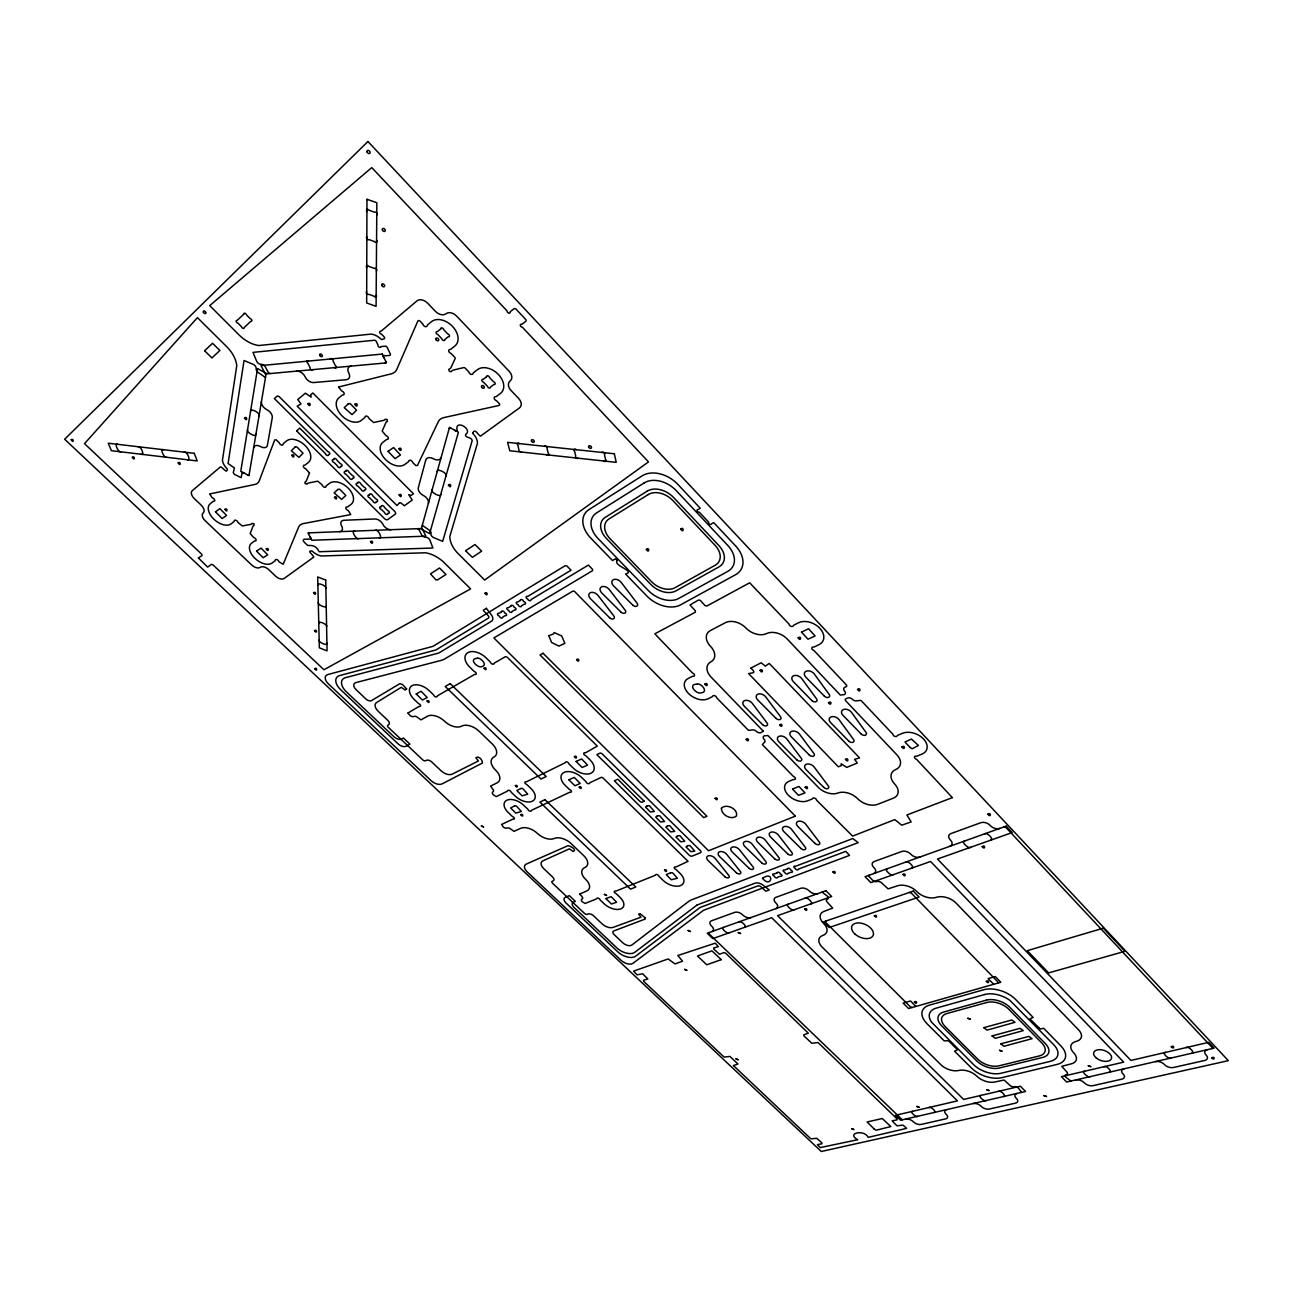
<?xml version="1.0" encoding="UTF-8"?>
<svg xmlns="http://www.w3.org/2000/svg" width="1293" height="1293" viewBox="0 0 1293 1293"><rect width="100%" height="100%" fill="white"/><g stroke="black" fill="none" stroke-linecap="round" stroke-linejoin="round"><path stroke-width="1.5" d="M265.485 377.54L258.907 372.95A3.734 2.36 42.5 0 1 256.176 368.715A3.734 2.36 42.7 0 0 253.444 364.464L244.054 360.521L228.069 463.476L234.356 467.937L233.29 472.737L234.308 474.272L241.177 477.683L242.13 472.495L244.312 473.173M729.123 932.867C728.007 934.677 719.797 927.776 723.547 927.372M738.885 921.877C741.034 920.131 747.968 927.275 744.509 927.372M794.128 909.787C792.803 911.888 784.398 904.421 788.423 904.13M804.909 898.231C807.252 896.308 814.38 904.082 810.63 903.952M422.294 525.265L428.597 529.726A3.523 2.263 37 0 1 431.022 533.621A3.523 2.263 36.9 0 0 433.43 537.516L442.659 541.363L472.187 440.638C472.204 436.856 464.672 438.182 465.48 434.61C473.432 429.502 455.459 419.045 456.946 429.389A1.665 1.131 38.9 0 1 456.623 431.054A1.665 1.131 38.9 0 1 454.57 430.1M893.269 874.682C891.782 876.977 883.087 868.928 887.418 868.67M905.666 862.124C908.187 859.974 915.719 868.346 911.549 868.201M917.755 1116.312C917.06 1118.186 908.785 1111.447 912.664 1111.301M970.72 847.319C968.796 849.469 960.263 841.29 964.756 840.967M928.859 1107.535C931.138 1106.032 937.441 1112.804 934.063 1112.562M984.474 833.904C987.109 831.625 994.673 840.062 990.583 840.288M986.187 1100.537C984.991 1102.46 976.813 1095.365 980.999 1095.381M998.309 1091.357C1000.814 1089.692 1007.279 1097.175 1003.513 1096.545M249.096 474.773L247.787 475.016M1090.08 1076.697C1088.658 1078.475 1080.302 1071.057 1084.795 1071.202M1103.899 1066.741C1106.42 1064.947 1113.354 1072.543 1109.216 1072.236M1170.941 1058.11C1169.211 1059.969 1160.936 1052.324 1165.575 1052.373M1186.101 1047.589C1188.736 1045.681 1195.847 1053.52 1191.629 1053.342M449.204 428.468L450.885 428.161M358.614 538.631C356.82 540.474 350.241 530.082 354.783 531.084M375.229 530.308C378.461 528.999 382.987 539.213 379.059 537.84M120.992 451.839C118.633 453.116 113.606 442.61 117.825 444.339M138.044 446.715C141.454 446.004 144.848 456.364 141.163 454.247M166.652 457.286C164.486 458.837 159.217 448.008 163.597 449.722M184.269 452.162C187.582 451.386 191.041 461.423 187.372 459.823M521.58 452.13L519.139 451.225L517.96 445.277A1.616 1.115 37.5 0 1 517.475 443.418A1.616 1.115 37.5 0 1 519.479 443.628M318.288 602.49C317.092 604.946 327.194 608.858 326.337 605.77M326.676 626.62C327.986 624.374 317.238 620.042 318.773 623.533M247.561 429.729C245.815 432.007 255.966 437.955 256.014 434.254M708.936 932.609L708.952 933.756L902.352 1119.819M825.694 921.101L825.629 922.313L910.417 1006.908L912.244 1007.473M325.884 588.428C326.967 585.6 316.3 581.882 317.884 585.293M319.161 640.035C317.965 642.379 328.212 646.403 326.919 643.122M869.09 875.232L868.815 876.315L872.63 880.226A3.362 2.069 23.7 0 0 877.107 881.551A3.346 2.053 23.6 0 1 881.6 882.877L888.081 888.873L897.374 885.85A14.433 8.841 23 0 1 916.834 891.572A14.595 9.003 22.5 0 0 936.391 897.31A14.562 8.906 22.1 0 1 956.077 903.096L1078.637 1029.939A14.352 8.243 19.6 0 1 1076.099 1041.415A14.32 8.162 19.3 0 0 1073.626 1052.712A14.142 8.017 19.8 0 1 1071.17 1063.864L1061.763 1066.321L1066.838 1072.01A3.281 1.826 19.8 0 1 1066.289 1074.564A3.265 1.826 19.8 0 0 1065.739 1077.101L1070.895 1081.061M1211.832 1048.639L1212.155 1047.556L1005.986 827.536L1003.982 826.922M432.169 489.708C430.068 492.067 440.557 497.837 440.897 494.459M997.711 983.149L997.905 981.953L911.258 893.043L909.302 892.477M822.041 892.089L827.488 896.259A3.265 1.956 24.7 0 1 827.326 899.152A3.265 1.956 24.6 0 0 827.164 902.045L832.692 908.09L824.271 911.274A13.851 8.227 24.5 0 0 823.593 923.412A13.706 8.081 24.8 0 1 822.914 935.389A13.657 8 24.4 0 0 822.251 947.187L940.884 1064.737A13.431 7.451 22 0 0 958.808 1070.459A13.399 7.386 21.7 0 1 976.845 1076.212A13.56 7.516 21.3 0 0 994.964 1081.982L1004.047 1080.011L1009.93 1085.36A3.184 1.762 20.8 0 0 1014.197 1086.718A3.184 1.746 20.8 0 1 1018.464 1088.076L1021.535 1092.407M259.036 415.845C260.572 412.92 250.082 407.651 250.567 411.352M445.94 476.147C448.105 473.157 436.484 467.807 437.228 471.541M309.011 532.829L308.558 534.025M270.075 373.564L268.394 372.659L265.485 367.115A3.75 2.376 42.6 0 0 261.121 364.287A3.766 2.392 42.8 0 1 256.741 361.474L252.975 352.375L374.372 340.253A1.665 1.115 42.2 0 1 376.328 341.514L378.025 345.102A1.665 1.115 42 0 0 379.108 347.154A1.665 1.115 42 0 0 380.837 346.621L385.298 346.185A1.665 1.131 41.9 0 1 387.237 347.461L390.276 353.91A1.665 1.115 41.7 0 1 389.646 355.413L385.201 355.834A1.697 1.148 41.7 0 0 383.278 355.866A1.697 1.148 41.7 0 0 384.102 357.886M417.364 528.692L418.98 529.58L421.502 534.607A3.523 2.263 37 0 0 425.672 537.29A3.507 2.247 36.9 0 1 429.842 539.973L432.929 548.038L319.145 551.723C316.365 546.05 313.213 545.193 307.896 545.501C294.351 534.639 314.942 542.3 310.175 537.064M915.945 1006.423L910.498 1000.976L903.128 1003.109L908.575 1008.524L1000.798 982.26L995.238 976.554L988.143 978.607L993.687 984.28M334.531 367.648A1.632 1.067 42 0 0 336.293 367.487A1.632 1.067 42 0 0 335.34 365.58L332.964 360.747A1.632 1.067 42.2 0 0 332.026 358.84A1.632 1.067 42.2 0 0 330.265 359.001M312.89 369.636A1.616 1.051 42.1 0 1 311.16 369.782A1.616 1.051 42.1 0 1 310.207 367.907L307.799 363.123A1.632 1.051 42.3 0 1 306.845 361.232A1.632 1.051 42.3 0 1 308.574 361.054M296.647 371.123A7.144 4.59 42.1 0 1 305.148 376.845A7.16 4.639 42 0 0 313.649 382.566L346.298 379.706A7.208 4.736 41.7 0 0 348.9 373.273L348.56 372.594A7.225 4.784 41.6 0 1 351.195 366.113M385.815 361.507A1.649 1.115 41.6 0 1 385.233 362.977M428.403 503.252A6.837 4.445 37.8 0 0 423.377 495.478A6.869 4.477 38 0 1 418.334 487.655L425.753 460.082A6.982 4.622 38.5 0 1 433.074 458.595L433.785 458.967A7.015 4.671 38.6 0 0 441.139 457.48M601.924 452.437A1.649 1.164 35.6 0 1 604.009 452.663A1.649 1.164 35.6 0 1 604.429 454.554L605.496 459.338A1.632 1.164 35.4 0 1 605.916 461.229A1.632 1.164 35.4 0 1 603.847 461.003M376.764 215.042A1.794 1.245 45.9 0 0 376.78 212.989A1.794 1.245 45.9 0 0 374.598 212.214L369.103 210.274A1.794 1.245 46 0 0 366.937 209.514A1.794 1.245 46 0 0 366.921 211.567M376.166 295.063A1.713 1.164 43.5 0 1 376.166 296.97A1.713 1.164 43.5 0 1 374.065 296.21L368.78 294.303A1.713 1.164 43.6 0 1 366.695 293.543A1.713 1.164 43.6 0 1 366.695 291.636M578.23 458.223A1.632 1.148 36.1 0 1 576.177 457.997A1.632 1.148 36.1 0 1 575.741 456.122L574.625 451.354A1.632 1.148 36.3 0 1 574.173 449.463A1.632 1.148 36.3 0 1 576.225 449.689M544.515 446.295A1.632 1.131 36.9 0 1 546.551 446.521A1.632 1.131 36.9 0 1 547.004 448.396L548.184 453.132A1.616 1.131 36.7 0 1 548.636 455.007A1.616 1.131 36.7 0 1 546.616 454.78M376.57 240.304A1.762 1.228 45.1 0 1 376.554 242.308A1.762 1.228 45.1 0 1 374.42 241.549L368.99 239.609A1.762 1.228 45.2 0 1 366.84 238.849A1.762 1.228 45.2 0 1 366.856 236.845M366.759 267.635A1.729 1.196 44.4 0 1 366.776 265.679A1.729 1.196 44.4 0 1 368.877 266.439L374.243 268.362A1.729 1.196 44.2 0 1 376.36 269.122A1.729 1.196 44.2 0 1 376.344 271.061M261.428 401.654A6.982 4.38 41.7 0 0 266.875 409.687A6.934 4.348 41.5 0 1 272.273 417.671L267.409 445.277A6.804 4.202 40.9 0 1 260.847 446.748L260.184 446.392A6.772 4.17 40.7 0 0 253.654 447.847M390.939 529.71A6.675 4.235 37.8 0 1 382.906 524.344A6.659 4.202 37.9 0 0 374.857 518.978L343.89 520.271A6.594 4.105 38.3 0 0 341.481 525.685L341.805 526.299A6.578 4.073 38.4 0 1 339.429 531.665M873.68 873.599A6.4 3.944 23.9 0 0 874.165 867.829L873.68 867.344A6.433 3.976 23.7 0 1 874.165 861.542L901.851 851.457A6.53 4.089 23.1 0 1 910.87 854.237A6.578 4.138 22.9 0 0 919.921 857.033M1075.711 1079.946A6.223 3.459 19.6 0 1 1084.1 1082.58L1084.536 1083.017A6.255 3.491 19.4 0 0 1092.941 1085.667L1122.033 1079.105A6.368 3.572 18.8 0 0 1123.067 1073.982A6.4 3.604 18.6 0 1 1124.118 1068.81M1155.425 1061.618A6.513 3.685 17.9 0 1 1164.233 1064.333L1164.654 1064.785A6.546 3.717 17.7 0 0 1173.478 1067.501L1204.769 1060.454A6.675 3.814 17.1 0 0 1206.127 1055.072A6.707 3.847 16.8 0 1 1207.484 1049.641M999.812 828.409A6.869 4.445 20.9 0 1 990.293 825.548A6.837 4.396 21.2 0 0 980.821 822.704L950.921 833.597A6.707 4.283 21.9 0 0 950.161 839.707L950.63 840.224A6.675 4.235 22.2 0 1 949.87 846.301M817.693 893.641A6.19 3.734 25 0 1 809.466 891.184L808.998 890.732A6.174 3.701 25.2 0 0 800.787 888.275L775.816 897.374A6.093 3.62 25.7 0 0 775.897 902.999A6.061 3.588 25.8 0 1 775.978 908.591M1016.961 1093.458A6.012 3.297 20.7 0 0 1016.088 1098.08L1016.508 1098.5A5.996 3.265 20.9 0 1 1015.635 1103.107L989.258 1109.055A5.915 3.2 21.4 0 1 981.145 1106.307A5.883 3.184 21.5 0 0 973.063 1103.559M946.589 1109.636A5.786 3.103 22 0 0 945.959 1114.065L946.363 1114.469A5.754 3.071 22.2 0 1 945.733 1118.865L921.052 1124.441A5.689 3.006 22.6 0 1 913.294 1121.758A5.657 2.99 22.7 0 0 905.553 1119.075M711.974 931.526A5.835 3.346 26.9 0 0 711.7 926.192A5.867 3.378 26.8 0 1 711.425 920.826L734.699 912.357A5.932 3.459 26.4 0 1 742.538 914.749L742.99 915.185A5.964 3.491 26.2 0 0 750.861 917.594M198.379 557.946L207.672 567.11L211.422 564.362L212.925 564.815L323.929 669.758L470.604 588.897L444.372 562.859A24.664 15.597 36.2 0 0 425.639 552.79L321.23 555.974A12.17 7.419 38.2 0 1 312.179 551.093C304.841 549.961 316.64 557.089 313.003 557.639L284.137 578.472A7.112 4.202 38.1 0 1 275.571 576.145L268.766 569.647A7.095 4.17 38.2 0 0 260.216 567.336A7.128 4.186 38.5 0 1 251.699 565.009L205.07 520.626A7.241 4.235 39.8 0 1 203.163 512.949A7.273 4.251 40.1 0 0 201.239 505.207L194.225 498.5A7.322 4.299 40.3 0 1 192.269 490.677L219.665 467.533C221.119 464.219 227.083 475.517 227.326 469.003A12.558 7.596 40.7 0 1 222.428 460.308L236.781 365.596A26.668 16.583 43.2 0 0 226.598 346.572L197.425 317.625L84.514 443.644L201.676 554.18L202.064 555.521L198.379 557.946M366.953 199.267L366.662 302.95L376.085 306.36L376.845 202.742L366.953 199.267M874.23 1129.096L876.104 1130.244L890.829 1126.559L882.262 1118.526L867.118 1121.985L874.23 1129.048M294.998 447.168L291.313 450.724L298.877 457.383L303.047 453.245L296.905 446.958L295.03 447.006M646.371 549.428C649.215 554.39 649.829 546.341 646.371 549.428M733.47 1065.61L810.921 1138.874L816.756 1138.276L821.879 1142.883L821.928 1143.772L817.386 1144.612L820.231 1147.586L857.679 1139.731C845.767 1133.024 864.484 1129.193 868.201 1137.355L906.603 1128.369L903.08 1125.136L896.922 1125.799L892.138 1120.853L897.083 1119.835L897.067 1118.914L818.065 1042.53L811.778 1043.257L803.858 1035.79L803.745 1034.804L808.335 1033.188L725.632 953.151L724.048 952.585L719.474 954.25L713.736 948.981L713.688 947.963L718.375 946.621L715.255 943.163L677.823 955.527L682.542 961.184L675.027 963.931L668.158 958.953L633.586 971.124L637.126 974.841L642.637 973.742L647.841 978.914L643.494 980.32L643.655 981.322L724.08 1057.076L729.979 1056.446L737.947 1063.994L733.47 1065.545M828.49 702.681C831.124 707.174 832.401 699.982 828.506 702.6M215.446 511.85L222.154 518.525L226.55 515.454L219.858 508.602L215.446 511.85M307.896 403.852C310.514 408.927 311.338 401.283 307.912 403.772M721.3 959.648L706.738 964.772L697.493 955.963L711.926 950.856L721.3 959.648M647.179 805.814L645.563 807.123L650.427 811.988L654.355 811.471L649.393 805.636L647.179 805.814M832.918 872.032C836.215 875.894 835.553 869.526 832.951 871.902M313.553 592.76C316.122 597.107 316.494 590.61 313.553 592.695M314.522 630.645C317.286 634.928 317.124 628.382 314.522 630.645M388.078 451.37L395.076 458.643L400.474 455.007L393.573 447.572L388.094 451.289M465.625 550.802L472.365 557.364L481.659 551.157L475 544.563L465.658 550.656M477.117 658.315C468.89 658.703 476.212 666.655 480.43 666.881C490.095 665.863 478.895 656.327 477.117 658.315M617.294 560.435C612.51 565.784 636.285 571.086 625.57 574.027L646.92 596.073A25.989 17.763 31.5 0 0 680.651 604.817L735.572 574.706A26.781 18.894 30.6 0 0 735.685 546.018L713.704 522.582L711.506 523.875A1.632 1.164 31.4 0 1 709.453 524.15A1.632 1.164 31.4 0 1 708.726 522.21L699.271 512.157A1.632 1.164 32 0 1 697.121 511.026A1.632 1.164 32 0 1 698.058 509.555L700.24 508.246L677.888 484.422A27.185 19.379 33.3 0 0 642.168 475.824L588.929 509.604A26.393 18.199 33.9 0 0 590.804 538.147L612.494 560.548L615.323 558.818L617.294 560.435M644.965 917.658L645.191 919.048L613.884 930.912A4.235 2.344 28.5 0 0 614.127 934.613L622.854 942.856A6.336 3.523 28.2 0 0 631.808 945.054L688.474 901.577A29.141 16.825 26.9 0 1 692.03 899.637L852.814 838.543L858.213 842.648L795.534 866.262A1.632 1.002 25.5 0 0 793.821 866.714A1.632 1.002 25.5 0 0 795.163 868.266L795.308 868.427A1.632 1.002 25.5 0 0 796.957 869.866A1.632 1.002 25.5 0 0 798.379 869.122L845.784 851.36L849.533 855.384L703.893 910.159A4.429 2.554 27 0 0 703.36 910.434L632.956 963.317A8.356 4.59 28.1 0 1 621.141 960.376L527.14 871.838A8.534 4.8 30.4 0 1 526.267 864.08L568.063 845.654C570.714 845.961 577.615 850.277 573.025 851.424L569.389 848.838L542.947 860.847A8.598 4.865 30.2 0 0 543.771 868.67L552.644 877.074A4.267 2.408 30 0 1 553.032 880.937L552.289 881.244A2.133 1.196 29.9 0 0 552.483 883.167L584.549 913.456A2.117 1.18 29.1 0 0 587.281 914.313L588.024 914.022A4.235 2.36 29 0 1 593.503 915.735L602.182 923.945A8.485 4.736 28.7 0 0 613.141 927.388L640.956 917.173L638.629 914.167L640.035 913.634L644.965 917.658M314.668 668.756C317.561 672.764 317.141 666.655 314.7 668.626M481.384 825.952L483.679 827.051L481.416 825.855M484.035 668.271C487.122 672.586 486.54 665.62 484.035 668.271M484.988 593.277C487.946 597.899 487.736 590.529 484.988 593.277M657.377 815.835L655.745 817.128L660.578 821.976L664.521 821.475L659.689 815.738L657.377 815.77M721.413 808.384C721.397 814.978 731.224 820.392 736.428 816.012C738.416 808.788 725.987 803.147 721.429 808.254M750.926 668.206C756.825 673.621 752.785 672.651 748.582 673.572L838.365 766.814L841.307 765.585L841.161 763.759L846.737 767.412L857.307 762.999L854.576 759.347L859.57 757.908L769.238 663.422L765.391 666.105L761.141 662.792L750.942 668.045M548.895 635.768L551.578 642.476L558.883 646.096L564.863 643.364L561.695 635.946L554.164 632.568L553.549 633.877L548.895 635.703M568.904 779.841L574.868 785.756L580.201 783.461L574.254 777.4L568.92 779.776M845.46 759.476C848.758 763.694 848.612 756.728 845.477 759.347M952.359 797.636L906.894 814.994L911.193 821.879L901.738 825.209L894.804 819.6L852.62 836.118L816.869 800.496A2.117 1.341 25.4 0 1 816.368 799.672A2.117 1.341 25.5 0 0 812.489 798.573A2.117 1.341 25.6 0 1 811.923 799.09L807.769 800.787A14.643 9.326 25.9 0 1 788.326 795.243A14.643 9.326 25.9 0 1 788.811 781.408L792.965 779.647A2.117 1.358 26.1 0 1 793.918 779.534A2.133 1.358 26.1 0 0 794.015 776.754A2.133 1.374 26.1 0 1 793.078 776.107L762.353 744.606L764.018 742.635A3.459 2.247 27.2 0 0 764.082 739.257A3.475 2.263 27.1 0 1 764.147 735.879L767.897 735.507L818.324 787.372A14.853 9.568 25.2 0 0 837.912 793.029A14.805 9.471 24.7 0 1 857.631 798.702A14.983 9.665 24.2 0 0 877.624 804.343L893.318 798.185A15.112 9.811 23.9 0 0 894.611 783.93A15.29 10.021 23.3 0 1 895.758 769.513A15.338 10.118 23.9 0 0 896.906 754.87L845.38 700.434L845.266 699.157L847.545 698.058A3.637 2.457 25.3 0 1 852.443 699.368A3.653 2.473 25.1 0 0 857.324 700.677L860.993 700.418L892.526 733.842A2.247 1.503 23.9 0 1 893.027 734.715A2.247 1.503 23.8 0 0 897.18 735.846A2.247 1.503 23.7 0 1 897.811 735.281L902.449 733.309A15.597 10.425 23.3 0 1 923.541 738.998A15.597 10.425 23.3 0 1 921.99 754.078L917.335 755.985A2.247 1.487 23.2 0 1 916.284 756.114A2.247 1.487 23.1 0 0 915.994 759.072A2.23 1.487 23.1 0 1 916.963 759.751L952.359 797.636M309.48 473.028L306.393 480.754A5.059 3.136 39.7 0 1 305.083 481.933L305.051 483.517L307.039 484.132A5.043 3.136 39.5 0 1 308.655 482.968L317.755 481.174L321.747 484.552A2.182 1.374 39.4 0 1 322.393 485.473A2.198 1.374 39.3 0 0 324.462 487.219A2.198 1.374 39.3 0 0 326.046 486.41A2.198 1.374 39.3 0 1 326.386 485.732L329.57 483.291A15.16 9.52 39 0 1 348.059 487.978A15.16 9.52 39 0 1 351.001 504.415L347.785 506.791A2.182 1.358 38.7 0 1 346.977 507.001A2.166 1.358 38.6 0 0 345.829 508.246A2.166 1.358 38.6 0 0 347.558 510.218A2.166 1.358 38.5 0 1 348.512 510.897L350.775 514.582L303.338 523.584A14.692 8.954 38.5 0 0 298.635 527.124L283.199 564.249L279.336 562.035A2.069 1.228 38.3 0 1 278.706 561.178A2.069 1.228 38.3 0 0 276.734 559.546A2.069 1.228 38.3 0 0 275.28 560.257A2.069 1.228 38.4 0 1 274.973 560.855L272.096 563.005A14.352 8.485 38.6 0 1 254.915 558.334A14.352 8.485 38.6 0 1 251.488 543.286L254.349 541.104A2.085 1.228 38.9 0 1 255.077 540.91A2.085 1.245 39 0 0 256.095 539.763A2.085 1.245 39 0 0 254.398 537.888A2.085 1.245 39 0 1 253.476 537.241L250.196 533.621L252.862 526.493A4.849 2.893 39.1 0 1 254.074 525.394L253.929 523.746L252.087 523.39A4.865 2.893 39.4 0 1 250.664 524.376L242.276 525.96L238.348 522.744A2.101 1.245 39.4 0 1 237.702 521.887A2.101 1.245 39.5 0 0 235.698 520.222A2.101 1.245 39.5 0 0 234.259 520.966A2.101 1.245 39.5 0 1 233.968 521.596L231.156 523.827A14.562 8.582 39.8 0 1 213.943 519.253A14.562 8.582 39.8 0 1 210.193 503.785L212.973 501.49A2.117 1.245 40 0 1 213.717 501.28A2.117 1.245 40.1 0 0 214.686 500.084A2.117 1.245 40.1 0 0 212.957 498.161A2.117 1.261 40.2 0 1 212.02 497.53L209.611 493.974L254.673 484.487A15.031 9.116 40.4 0 0 259.279 480.754L274.698 439.959L276.152 439.83L278.803 442.319A2.23 1.39 40.7 0 1 279.482 443.257A2.23 1.39 40.7 0 0 281.567 445.034A2.23 1.39 40.7 0 0 283.135 444.178A2.23 1.39 40.6 0 1 283.458 443.483L286.577 440.913A15.387 9.633 40.4 0 1 305.1 445.519A15.387 9.633 40.4 0 1 308.397 462.425L305.261 464.93A2.214 1.39 40 0 1 304.453 465.157A2.214 1.374 39.9 0 0 303.338 466.45A2.214 1.374 39.9 0 0 305.1 468.47A2.198 1.374 39.9 0 1 306.085 469.149L309.48 473.028M399.101 503.236L397.016 505.563L297.18 406.18L300.994 403.933L297.729 399.537L305.374 393.201L311.209 397.113L310.643 394.85L312.841 392.991L413.453 493.748L411.126 495.413L408.733 494.669L412.225 500.035L404.402 505.757L400.636 502.751L399.101 503.236M664.521 870.221C667.495 874.02 666.994 868.056 664.537 870.173M1044.017 1095.704L1046.619 1096.545L1044.033 1095.656M334.467 497.369C337.602 502.185 337.069 494.54 334.467 497.369M576.128 761.464L582.141 767.476L587.572 765.1L581.656 758.975L576.128 761.399M667.511 825.807L665.879 827.1L670.695 831.916L674.687 831.383L669.742 825.661L667.511 825.807M763.242 731.127L760.979 732.614A3.475 2.263 27.3 0 1 756.373 731.353A3.475 2.263 27.4 0 0 751.766 730.076L748.388 730.286L717.049 698.188A2.166 1.422 28.6 0 1 716.516 697.315A2.166 1.422 28.7 0 0 712.605 696.248A2.166 1.422 28.8 0 1 712.087 696.83L708.031 698.802A14.95 9.811 29.2 0 1 688.442 693.436A14.95 9.811 29.2 0 1 688.167 678.469L692.175 676.449A2.166 1.422 29.5 0 1 693.129 676.287A2.166 1.438 29.5 0 0 693.064 673.281A2.182 1.438 29.5 0 1 692.111 672.619L654.824 633.829L695.359 612.203L695.359 610.813L690.009 604.946L698.511 600.033L700.305 600.34L705.008 605.593L706.77 606.045L749.665 582.804L788.649 623.679A2.295 1.584 27.7 0 1 789.183 624.616A2.295 1.6 27.6 0 0 793.385 625.699A2.295 1.6 27.5 0 1 793.983 625.052L798.492 622.79A15.888 11.039 27 0 1 819.778 628.236A15.888 11.039 27 0 1 819.051 644.625L814.509 646.839A2.279 1.584 26.8 0 1 813.475 647.017A2.279 1.568 26.7 0 0 813.329 650.217A2.279 1.568 26.7 0 1 814.331 650.912L846.576 685.112L846.673 686.405L844.749 687.359A3.653 2.489 25.4 0 0 844.523 690.995A3.637 2.473 25.5 0 1 844.313 694.632L840.305 695.068L787.308 639.098A15.645 10.732 27.8 0 0 766.587 633.57A15.726 10.845 28.6 0 1 745.996 628.075A15.548 10.603 29 0 0 725.357 622.693L710.407 630.548A15.419 10.441 29.3 0 0 710.536 646.371A15.241 10.215 29.6 0 1 710.827 661.871A15.177 10.118 28.9 0 0 711.118 677.128L763.242 731.127M857.55 689.444C860.766 694.082 860.782 686.341 857.55 689.444M670.55 872.791L666.267 874.585L671.277 879.757L677.403 878.254L672.554 872.791L670.55 872.727M680.764 529.096C683.9 534.171 683.932 525.847 680.764 529.096M762.498 878.351C771.792 889.471 774.976 869.704 762.498 878.351M851.651 1128.708L853.946 1129.565L851.651 1128.66M178.159 462.878C180.778 467.613 181.085 460.599 178.159 462.813M244.539 417.946C247.286 423.021 247.496 415.312 244.539 417.946M406.6 688.846L405.113 690.058L401.283 687.31L376.651 702.487A8.986 5.204 34.6 0 0 378.267 711.344L387.819 720.379A4.461 2.57 34.4 0 1 388.595 724.743L387.916 725.147A2.23 1.277 34.2 0 0 388.304 727.312L422.795 759.912A2.198 1.261 33.3 0 0 425.559 760.737L426.254 760.365A4.396 2.521 33.2 0 1 431.781 761.997L441.123 770.822A8.825 5.091 32.9 0 0 452.211 774.119L478.458 760.931L475.824 757.698C479.17 755.193 482.822 760.785 482.467 762.999L442.028 783.914A8.744 4.994 32.9 0 1 431.07 780.633L328.519 684.013A9.003 5.188 35.6 0 1 327.792 674.558L432.589 646.452A4.736 2.893 35 0 0 433.203 646.193L565.17 565.688L566.9 565.978L571.07 570.197L527.706 596.429A1.746 1.131 34.1 0 0 526.106 597.14A1.746 1.131 34.1 0 0 527.657 598.918L527.819 599.095A1.746 1.131 34.1 0 0 529.661 600.695A1.746 1.131 34.1 0 0 530.938 599.677L588.428 565.057L592.663 569.518L592.453 570.73L445.018 658.767A31.291 19.12 35.2 0 1 440.881 660.464L355.737 682.639A6.772 3.927 35.2 0 0 356.173 689.751L365.951 699.012A4.509 2.602 34.9 0 0 371.511 700.612L399.925 683.609L402.705 684.692L406.6 688.927M579.797 894.077L581.802 896.372A2.99 1.681 29.4 0 1 582.028 899.039A2.99 1.681 29.3 0 0 582.238 901.706L585.082 903.484L596.267 899.007A1.859 1.051 29.1 0 0 596.671 898.587A1.859 1.051 29 0 1 598.255 898.199A1.859 1.051 29 0 1 599.984 899.605A1.859 1.051 29 0 0 600.469 900.3L604.09 903.742A12.914 7.322 28.8 0 0 620.818 908.898A12.914 7.322 28.8 0 0 620.058 897.39L616.422 893.916A1.875 1.067 28.8 0 0 615.597 893.35A1.875 1.067 28.8 0 1 615.452 891.039A1.875 1.067 28.8 0 0 616.244 890.974L654.969 875.409A1.923 1.115 28.3 0 0 655.422 874.973A1.923 1.115 28.2 0 1 658.864 876.007A1.923 1.131 28.1 0 0 659.365 876.735L663.05 880.323A13.366 7.839 27.9 0 0 680.522 885.592A13.366 7.839 27.9 0 0 680.166 873.518L676.449 869.898A1.939 1.148 27.9 0 0 675.592 869.316A1.939 1.148 27.9 0 1 675.512 866.892A1.939 1.148 28 0 0 676.352 866.811L688.038 861.332L602.748 777.707L601.261 777.352L590.093 782.621A1.988 1.196 30.3 0 0 589.673 783.122A1.988 1.196 30.4 0 1 586.149 782.087A1.988 1.196 30.4 0 0 585.616 781.328L581.737 777.546A13.673 8.194 30.6 0 0 564.104 772.374A13.673 8.194 30.6 0 0 565.219 785.433L569.065 789.166A1.972 1.18 30.6 0 0 569.938 789.764A1.956 1.164 30.6 0 1 570.165 792.334A1.956 1.164 30.5 0 0 569.34 792.431L531.795 810.161A1.907 1.115 31 0 0 531.407 810.63A1.907 1.115 31.1 0 1 528.029 809.628A1.907 1.115 31.1 0 0 527.512 808.885L523.713 805.264A13.205 7.645 31.3 0 0 506.84 800.205A13.205 7.645 31.3 0 0 508.311 812.618L512.076 816.206A1.891 1.099 31.3 0 0 512.917 816.788A1.891 1.083 31.2 0 1 513.208 819.229A1.891 1.083 31.2 0 0 512.448 819.309L501.619 824.433L503.236 826.874A3.039 1.729 31.3 0 0 507.098 828.037A3.039 1.729 31.2 0 1 510.977 829.217L514.032 831.351L520.643 828.344A13.043 7.467 30.8 0 1 537.387 833.403A13.172 7.613 30.6 0 0 554.228 838.478A13.108 7.548 30.1 0 1 571.15 843.602L583.741 855.659A13.075 7.499 29.8 0 1 584.711 867.603A13.027 7.451 29.3 0 0 585.664 879.402A12.898 7.305 29.5 0 1 586.602 891.039L579.814 894.013M644.043 800.997L642.088 802.306L640.277 801.789L617.795 779.178L614.369 780.827L689.234 855.19A2.279 1.358 27.7 0 0 692.208 856.079L700.418 852.766A2.279 1.374 27.6 0 0 700.386 850.665L601.859 753.593L600.259 753.011L596.833 754.643L644.043 801.078M677.613 835.747L675.964 837.007L680.764 841.808L684.757 841.29L679.94 835.666L677.613 835.747M337.893 489.449L334.095 492.843L341.627 499.373L345.813 495.445L339.703 489.207L337.893 489.449M407.99 713.041L409.897 715.336A3.152 1.843 34.1 0 0 413.841 716.467A3.152 1.843 34 0 1 417.784 717.615L420.968 719.862L427.417 716.257A13.544 7.968 33.6 0 1 444.501 721.187A13.673 8.13 33.5 0 0 461.666 726.133A13.609 8.065 32.9 0 1 478.927 731.111L492.245 743.928A13.56 8.017 32.5 0 1 493.878 757.084A13.496 7.968 32 0 0 495.494 770.046A13.366 7.806 32.2 0 1 497.094 782.847L490.564 786.128L492.568 788.908A3.087 1.794 31.9 0 1 492.94 791.833A3.087 1.794 31.8 0 0 493.312 794.759L496.253 796.617L507.228 791.251A1.923 1.115 31.7 0 0 507.616 790.783A1.923 1.115 31.6 0 1 510.977 791.769A1.923 1.131 31.5 0 0 511.511 792.512L515.325 796.165A13.366 7.823 31.4 0 0 532.393 801.207A13.366 7.823 31.4 0 0 531.003 788.552L527.156 784.867A1.939 1.148 31.4 0 0 526.283 784.269A1.939 1.148 31.4 0 1 526.009 781.732A1.939 1.148 31.5 0 0 526.801 781.619L564.815 762.951A1.988 1.196 31.1 0 0 565.251 762.45A1.988 1.196 31 0 1 568.775 763.468A1.988 1.212 30.9 0 0 569.308 764.244L573.203 768.058A13.835 8.405 30.7 0 0 591.046 773.198A13.835 8.405 30.7 0 0 590.028 759.88L586.101 756.017A2.004 1.228 30.7 0 0 585.196 755.419A2.02 1.228 30.7 0 1 585.002 752.736A2.02 1.228 30.8 0 0 585.842 752.623L597.269 746.093L507.034 657.054L505.369 656.699L494.508 662.953A2.069 1.277 33.6 0 0 494.104 663.503A2.069 1.277 33.7 0 1 490.516 662.517A2.069 1.277 33.7 0 0 489.934 661.677L485.829 657.652A14.223 8.776 33.9 0 0 467.824 652.642A14.223 8.776 33.9 0 0 469.682 667.059L473.755 671.035A2.036 1.261 33.8 0 0 474.676 671.665A2.036 1.245 33.8 0 1 475.032 674.493A2.036 1.245 33.7 0 0 474.224 674.639L437.567 695.747A1.988 1.196 34 0 0 437.196 696.28A1.988 1.196 34 0 1 433.753 695.295A1.988 1.18 34.1 0 0 433.187 694.503L429.179 690.656A13.738 8.146 34.3 0 0 411.966 685.726A13.738 8.146 34.3 0 0 414.148 699.4L418.14 703.214A1.972 1.164 34.2 0 0 419.029 703.812A1.972 1.164 34.1 0 1 420.564 705.542A1.972 1.164 34.1 0 1 419.449 706.495A1.972 1.164 34.1 0 0 418.69 706.625L408.006 712.976M416.217 693.921L422.375 700.014L427.223 697.541L421.082 691.286L416.217 693.921M437.874 579.652L435.967 579.91L430.472 573.882L439.507 567.999L445.972 574.48L437.874 579.652M256.58 551.19L263.174 557.752L267.651 554.81L261.089 548.087L256.612 551.06M354.864 404.305C357.434 409.525 358.387 401.541 354.864 404.305M684.692 969.411L687.003 970.413L684.708 969.362M348.237 403.869L344.245 407.683L352.035 414.649L356.545 410.204L350.161 403.545L348.253 403.772M515.325 785.74C518.089 789.619 517.911 783.752 515.341 785.627M687.666 845.622L686.017 846.883L690.785 851.651L694.777 851.15L689.993 845.557L687.666 845.622M688.151 930.524L690.527 931.542L688.151 930.475M874.327 915.848C877.349 919.662 877.22 913.601 874.359 915.735M514.485 805.943L510.638 807.931L515.794 813.119L521.37 811.503L516.36 805.975L514.501 805.83M697.121 684.223C687.585 683.868 695.408 693.404 699.885 692.967C710.39 692.806 700.159 682.187 697.121 684.223M520.82 814.752C523.617 818.647 523.196 812.602 520.82 814.752M520.788 788.488L516.877 790.556L522.081 795.841L527.738 794.144L522.695 788.52L520.788 788.439M704.895 684.142C707.594 688.587 708.354 681.686 704.927 684.013M792.528 789.118L798.541 795.357L805.006 792.884L798.896 786.451L792.528 789.053M983.86 1027.757L987.06 1030.133L1014.973 1022.31L1011.805 1019.999L983.876 1027.644M605.916 898.603L611.492 904.017L616.632 902.207L611.153 896.679L605.916 898.538M801.498 632.18L808.028 639.195L815.075 635.946L808.561 628.737L801.515 632.099M795.389 816.109L708.564 850.729L493.861 637.95L572.864 591.111L574.367 591.273L795.389 816.174M1038.829 1027.79L1040.509 1029.066L1043.645 1028.226L1060.874 1045.908A23.436 13.286 20.2 0 1 1056.947 1064.462L1001.768 1077.667A22.724 12.671 21.3 0 1 971.447 1068.018L954.557 1051.177L957.531 1049.835L948.464 1040.703L944.229 1040.881L927.113 1023.797A22.854 13.027 22.1 0 1 929.441 1005.13L983.731 989.743A23.565 13.673 21 0 1 1015.651 999.489L1033.123 1017.429L1029.875 1018.884L1038.861 1027.676M992.087 1035.935L995.287 1038.311L1023.248 1030.618L1020.096 1028.323L992.087 1035.935M901.948 746.982C904.906 751.475 905.342 744.186 901.964 746.918M448.445 485.069C451.112 490.031 451.952 482.354 448.445 484.988M472.672 432.864L473.044 433.688A13.383 9.067 38.5 0 1 477.473 443.208L449.802 536.498A25.31 16.47 36.1 0 0 458.239 553.711L484.633 580.04L648.488 461.908L522.307 327.145A1.729 1.245 40.7 0 1 520.303 325.383A1.729 1.245 40.7 0 1 521.952 324.317L525.766 321.359A1.729 1.261 40.8 0 0 525.588 319.323L516.133 309.237A1.746 1.261 41.3 0 0 513.951 308.768L510.153 311.758A1.729 1.245 41.3 0 1 508.747 313.1A1.729 1.245 41.3 0 1 507.131 310.999L371.754 167.605L209.725 305.633L239.092 334.952A27.412 17.552 43.8 0 0 258.842 345.522L371.22 334.095A13.835 9.326 42.1 0 1 381.516 339.59L384.344 338.701A1.665 1.131 42.2 0 0 384.053 336.778L381.435 334.063A1.681 1.131 42.4 0 1 379.657 332.382A1.681 1.131 42.4 0 1 380.95 331.315L417.057 300.816A8.566 5.964 42.6 0 1 427.579 303.144L435.466 311.387A8.582 6.029 42.4 0 0 446.02 313.73A8.55 6.012 41.9 0 1 456.607 316.074L509.2 371.317A8.388 5.915 39.5 0 1 510.121 380.95A8.34 5.883 39 0 0 511.042 390.502L518.638 398.438A8.275 5.802 38.7 0 1 519.527 407.861L481.804 435.191C479.299 439.281 475.905 426.674 472.672 432.864M715.11 798.363C717.809 802.5 718.148 796.003 715.11 798.363M338.604 387.108L341.368 390.599A2.327 1.519 41.3 0 0 342.386 391.326A2.327 1.519 41.3 0 1 343.001 394.915A2.311 1.519 41.1 0 0 342.16 395.173L338.798 397.953A15.952 10.392 40.8 0 0 341.885 415.764A15.952 10.392 40.8 0 0 361.183 420.484L364.578 417.768A2.295 1.503 40.5 0 0 364.965 417.041A2.295 1.503 40.4 0 1 368.828 417.978A2.295 1.503 40.3 0 0 369.491 418.964L373.645 422.536L383.455 420.419A5.334 3.507 40.3 0 0 385.104 419.288L387.157 419.482L387.35 421.453A5.317 3.507 39.9 0 0 385.815 422.795L382.178 431.07L385.637 435.24A2.295 1.503 39.7 0 0 386.639 435.951A2.279 1.503 39.7 0 1 387.189 439.426A2.279 1.487 39.6 0 0 386.332 439.685L382.89 442.319A15.694 10.263 39.2 0 0 385.605 459.613A15.694 10.263 39.2 0 0 404.854 464.413L408.329 461.843A2.263 1.487 38.9 0 0 408.733 461.148A2.263 1.487 38.8 0 1 412.58 462.086A2.263 1.487 38.7 0 0 413.227 463.056L415.893 465.593L417.461 465.48L438.198 421.89A16.098 10.877 38.9 0 1 443.903 417.591L498.953 405.485A1.649 1.148 38.9 0 0 499.13 403.464L496.932 401.169A2.376 1.665 39 0 0 495.882 400.426A2.392 1.665 39 0 1 495.494 396.709A2.392 1.665 39.2 0 0 496.431 396.434L500.343 393.525A16.647 11.637 39.6 0 0 498.371 374.437A16.647 11.637 39.6 0 0 477.456 369.653L473.594 372.626A2.408 1.681 40 0 0 473.125 373.418A2.408 1.681 40.1 0 1 469.003 372.465A2.408 1.665 40.2 0 0 468.341 371.414L465.335 368.279A1.665 1.164 40.3 0 0 463.605 367.632L453.407 370.057A5.528 3.831 40.3 0 0 451.596 371.285A1.665 1.148 40.5 0 1 449.35 371.01A1.665 1.148 40.5 0 1 449.366 368.974A5.56 3.831 40.7 0 0 450.982 367.551L455.088 358.759A1.681 1.164 40.8 0 0 454.619 357.127L451.596 353.991A2.424 1.681 40.9 0 0 450.53 353.231A2.424 1.681 41 0 1 450.061 349.385A2.424 1.697 41.1 0 0 450.998 349.078L454.829 346.039A16.938 11.799 41.6 0 0 452.453 326.337A16.938 11.799 41.6 0 0 431.474 321.666L427.692 324.785A2.457 1.697 42 0 0 427.24 325.61A2.457 1.697 42.1 0 1 423.102 324.688A2.441 1.697 42.1 0 0 422.423 323.606L420.144 321.246A1.697 1.18 42.2 0 0 417.833 321.084L396.822 369.329A16.502 11.104 41.6 0 1 391.246 373.839L338.621 387.011M909.884 747.289L912.147 748.792L918.466 745.479L911.42 739.03L905.019 741.988L909.884 747.289M1000.83 1043.887L1004.014 1046.263L1032.056 1038.683L1028.824 1036.404L1000.847 1043.823M204.65 350.775L211.923 357.951L219.875 350.451L212.553 343.291L204.65 350.694M902.934 874.472C905.908 878.497 905.924 872.129 902.967 874.343M224.998 509.361C227.536 513.951 227.843 507.292 225.014 509.232M1088.286 1065.885L1091.001 1066.677L1088.302 1065.836M398.874 448.687C401.541 453.811 402.22 445.956 398.874 448.687M71.212 439.733C73.685 444.469 74.17 437.648 71.212 439.733M296.647 430.941L384.651 518.752A2.521 1.6 37.9 0 0 387.755 519.544L395.205 514.226A2.521 1.616 37.9 0 0 394.769 511.495L278.981 396.466L277.381 395.965L274.342 398.535L327.84 451.629A1.81 1.148 40 0 1 329.763 453.31A1.81 1.148 40 0 1 328.664 454.489L328.535 454.603A1.81 1.148 40 0 1 327.081 455.427A1.81 1.148 40 0 1 325.4 453.552L299.75 428.128L296.663 430.86M399.133 494.928C401.913 499.906 402.042 492.197 399.133 494.928M914.426 1002.043C917.351 1005.679 917.319 999.861 914.442 1001.978M746.174 739.354C748.809 743.75 749.617 736.881 746.174 739.354M916.85 1106.436L919.258 1107.325L916.85 1106.436M738.271 932.56L740.711 933.546L738.271 932.512M576.597 659.64C579.361 664.101 579.717 657.151 576.597 659.559M574.399 756.664C576.92 760.753 577.405 754.579 574.415 756.534M760.042 670.388C762.886 674.962 763.549 667.754 760.074 670.243M736.024 1058.87L738.271 1059.807L736.04 1058.773M579.167 787.162C582.141 791.122 581.737 784.98 579.199 787.049M266.229 548.879C268.637 553.372 269.397 546.891 266.245 548.814M370.493 541.638C372.934 546.325 373.693 539.407 370.509 541.573M427.062 701.048C429.729 705.202 429.793 698.915 427.062 700.984M779.679 724.823C782.33 729.317 783.186 722.237 779.679 724.823M798.153 637.805C800.868 642.605 801.935 635.041 798.169 637.74M291.782 455.298C294.4 460.34 294.836 452.776 291.782 455.298M132.355 457.302C134.876 462.037 135.232 455.265 132.371 457.237M604.364 894.4L606.692 895.451L604.381 894.352M982.195 846.624C985.153 850.907 985.767 843.925 982.195 846.624M967.81 1018.302L970.429 1019.175L967.81 1018.254M987.884 814.234C990.729 818.534 991.602 811.762 987.917 814.105M1171.28 1046.716C1174.367 1050.482 1174.658 1044.405 1171.296 1046.651M805.2 787.211C808.125 791.51 808.432 784.641 805.2 787.211M986.64 1089.724L989.177 1090.597L986.656 1089.676M804.666 909.06C807.349 912.923 807.786 906.975 804.666 909.06M986.349 981.387C989.42 985.201 989.404 979.06 986.349 981.387M999.57 1050.369L1002.188 1051.241L999.586 1050.304M1211.719 1057.803C1214.563 1061.585 1215.501 1055.605 1211.735 1057.755M257.533 368.65L240.773 471.299L248.967 475.646L266.213 373.241L257.533 368.65M449.495 427.417L421.211 529.144L429.632 533.621L458.433 432.137L449.495 427.417M367.939 141.503L64.65 439.216L821.297 1151.497L1228.35 1060.664L367.939 141.503M243.747 314.215L237.201 320.373A1.649 1.051 43.9 0 0 236.183 321.44A1.649 1.051 43.9 0 0 237.864 323.056L241.516 326.725A1.632 1.051 43.7 0 0 243.116 328.39A1.632 1.051 43.7 0 0 244.248 327.436L250.826 321.31A1.649 1.051 43.8 0 0 251.86 320.244A1.649 1.051 43.8 0 0 250.179 318.628L246.494 314.926A1.649 1.051 44 0 0 244.878 313.229A1.649 1.051 44 0 0 243.747 314.215M440.671 328.972L437.357 331.654A1.697 1.18 41.7 0 0 436.064 332.721A1.697 1.18 41.7 0 0 437.713 334.434L441.899 338.798A1.681 1.18 41.5 0 0 443.547 340.512A1.681 1.18 41.5 0 0 444.857 339.461L448.17 336.794A1.697 1.18 41.5 0 0 449.479 335.744A1.697 1.18 41.5 0 0 447.831 334.014L443.644 329.634A1.697 1.18 41.8 0 0 441.98 327.905A1.697 1.18 41.8 0 0 440.671 328.972M333.836 459.484L333.546 459.71A1.794 1.148 39.8 0 0 332.253 460.712A1.794 1.148 39.8 0 0 334.047 462.49L337.344 465.771A1.794 1.148 39.6 0 0 339.138 467.549A1.794 1.148 39.6 0 0 340.431 466.547L340.722 466.32A1.794 1.148 39.6 0 0 342.015 465.318A1.794 1.148 39.6 0 0 340.221 463.541L336.923 460.26A1.794 1.148 39.8 0 0 335.129 458.465A1.794 1.148 39.8 0 0 333.836 459.484M345.797 471.347L345.506 471.557A1.794 1.131 39.4 0 0 344.213 472.559A1.794 1.131 39.4 0 0 345.991 474.337L349.272 477.586A1.794 1.131 39.2 0 0 351.066 479.347A1.794 1.131 39.2 0 0 352.359 478.362L352.65 478.151A1.794 1.131 39.2 0 0 353.959 477.149A1.794 1.131 39.2 0 0 352.165 475.388L348.884 472.123A1.794 1.148 39.4 0 0 347.09 470.345A1.794 1.148 39.4 0 0 345.797 471.347M486.524 376.829L483.146 379.382A1.665 1.164 39.7 0 0 481.82 380.401A1.665 1.164 39.7 0 0 483.437 382.082L487.526 386.348A1.665 1.164 39.5 0 0 489.142 388.029A1.665 1.164 39.5 0 0 490.483 387.043L493.861 384.49A1.665 1.164 39.5 0 0 495.203 383.488A1.665 1.164 39.5 0 0 493.587 381.807L489.465 377.508A1.665 1.164 39.8 0 0 487.849 375.81A1.665 1.164 39.8 0 0 486.524 376.829M696.895 905.148L634.75 952.327A12.639 6.998 28.2 0 1 616.923 947.947L574.108 907.524A6.352 3.556 29.3 0 1 572.799 902.369L575.369 901.318L569.356 895.629L565.413 897.245A6.352 3.556 29.5 0 0 565.946 902.918L617.795 951.826A12.607 6.966 28.2 0 0 635.59 956.222L699.869 907.654A4.429 2.57 27.1 0 1 700.418 907.363L757.779 885.915A2.457 1.471 26.1 0 1 760.672 886.594L765.844 891.2L769.303 889.923L762.805 884.994A6.578 3.911 26.1 0 0 755.031 883.2L697.444 904.858A4.429 2.57 27.2 0 0 696.895 905.148M357.692 483.146L357.401 483.356A1.778 1.131 39 0 0 356.092 484.342A1.778 1.131 39 0 0 357.87 486.103L361.135 489.336A1.778 1.131 38.8 0 0 362.913 491.098A1.778 1.131 38.8 0 0 364.222 490.128L364.513 489.902A1.778 1.131 38.8 0 0 365.822 488.932A1.778 1.131 38.8 0 0 364.044 487.17L360.779 483.921A1.794 1.131 39 0 0 359.001 482.16A1.794 1.131 39 0 0 357.692 483.146M369.523 494.88L369.232 495.106A1.778 1.131 38.6 0 0 367.923 496.059A1.778 1.131 38.6 0 0 369.685 497.821L372.934 501.037A1.778 1.131 38.4 0 0 374.711 502.783A1.778 1.131 38.4 0 0 376.021 501.829L376.311 501.619A1.778 1.131 38.4 0 0 377.637 500.65A1.778 1.131 38.4 0 0 375.859 498.888L372.61 495.672A1.778 1.131 38.6 0 0 370.849 493.91A1.778 1.131 38.6 0 0 369.523 494.88M381.306 506.565L381.015 506.775A1.762 1.131 38.2 0 0 379.689 507.729A1.762 1.131 38.2 0 0 381.451 509.474L384.684 512.674A1.762 1.131 38 0 0 386.445 514.42A1.762 1.131 38 0 0 387.755 513.466L388.062 513.256A1.762 1.131 38 0 0 389.387 512.303A1.762 1.131 38 0 0 387.625 510.557L384.393 507.357A1.778 1.131 38.2 0 0 382.631 505.595A1.778 1.131 38.2 0 0 381.306 506.565M644.205 482.903L596.542 512.917A23.759 16.405 33.7 0 0 598.126 538.615L648.359 590.545A23.436 16.066 31.6 0 0 678.809 598.417L727.814 571.344A24.082 16.971 30.8 0 0 727.83 545.517L676.255 490.645A24.405 17.359 33.2 0 0 644.205 482.903M647.308 491.098L605.237 517.362A19.557 13.528 33.5 0 0 606.465 538.486L650.799 584.42A19.314 13.269 31.7 0 0 675.932 590.885L719.021 566.851A19.783 13.932 31 0 0 718.94 545.63L673.572 497.482A20.025 14.207 33.1 0 0 647.308 491.098M648.294 494.524L608.971 518.978A18.264 12.639 33.5 0 0 610.086 538.728L651.527 581.672A18.054 12.413 31.7 0 0 675.011 587.717L715.239 565.203A18.474 12.995 31.1 0 0 715.126 545.387L672.78 500.488A18.668 13.237 33 0 0 648.294 494.524M486.346 608.324L483.226 610.248L488.334 615.84A2.618 1.665 34.5 0 1 488.318 618.183L436.226 649.781A4.719 2.893 34.9 0 1 435.612 650.04L339.703 675.544A13.528 7.823 35.4 0 0 340.689 689.735L397.969 743.766A6.643 3.814 33.8 0 0 406.244 746.206L409.929 744.154L403.448 738.028L401.056 739.37A6.659 3.831 34 0 1 393.783 736.59L346.411 691.868A13.544 7.839 35.3 0 1 345.457 677.694L438.392 653.143A4.719 2.877 34.8 0 0 439.022 652.884L491.421 621.27A7.015 4.445 34.5 0 0 491.453 615.015L486.346 608.324M501.458 611.88L498.888 613.432A1.713 1.099 34.3 0 0 497.482 614.272A1.713 1.099 34.3 0 0 499.163 615.953L499.534 616.325A1.713 1.099 34.3 0 0 501.215 617.989A1.713 1.099 34.3 0 0 502.621 617.149L505.191 615.597A1.713 1.099 34.2 0 0 506.597 614.757A1.713 1.099 34.2 0 0 504.916 613.076L504.545 612.704A1.713 1.099 34.3 0 0 502.848 611.023A1.713 1.099 34.3 0 0 501.458 611.88M510.848 606.191L508.246 607.775A1.729 1.099 34.3 0 0 506.824 608.615A1.729 1.099 34.3 0 0 508.521 610.296L508.892 610.684A1.729 1.099 34.2 0 0 510.573 612.349A1.729 1.099 34.2 0 0 511.996 611.508L514.598 609.94A1.729 1.115 34.2 0 0 516.02 609.084A1.729 1.115 34.2 0 0 514.323 607.403L513.951 607.031A1.729 1.115 34.3 0 0 512.254 605.334A1.729 1.115 34.3 0 0 510.848 606.191M520.352 600.437L517.717 602.037A1.729 1.115 34.2 0 0 516.279 602.894A1.729 1.115 34.2 0 0 517.976 604.591L518.348 604.962A1.729 1.115 34.1 0 0 520.045 606.659A1.729 1.115 34.1 0 0 521.467 605.803L524.118 604.219A1.746 1.131 34.1 0 0 525.54 603.346A1.746 1.131 34.1 0 0 523.859 601.649L523.471 601.277A1.746 1.131 34.2 0 0 521.774 599.58A1.746 1.131 34.2 0 0 520.352 600.437M450.19 683.609L445.212 686.486L541.024 779.033L546.196 776.511L450.19 683.609M543.06 653.256L540.021 654.969L703.731 817.645L706.948 816.287L543.06 653.256M544.983 799.656L539.892 802.08L630.515 889.131L635.784 887.03L544.983 799.656M777.141 872.872L774.297 873.939A1.616 0.97 25.9 0 0 772.745 874.521A1.616 0.97 25.9 0 0 774.232 876.007L774.572 876.347A1.616 0.97 25.9 0 0 776.059 877.834A1.616 0.97 25.9 0 0 777.594 877.252L780.455 876.185A1.616 0.986 25.8 0 0 782.006 875.603A1.616 0.986 25.8 0 0 780.519 874.1L780.18 873.777A1.632 0.986 25.8 0 0 778.693 872.29A1.632 0.986 25.8 0 0 777.141 872.872M787.55 868.944L784.657 870.027A1.632 0.986 25.7 0 0 783.105 870.625A1.632 0.986 25.7 0 0 784.592 872.112L784.932 872.452A1.632 0.986 25.7 0 0 786.419 873.939A1.632 0.986 25.7 0 0 787.987 873.357L790.863 872.274A1.632 0.986 25.6 0 0 792.431 871.692A1.632 0.986 25.6 0 0 790.944 870.189L790.605 869.85A1.632 0.986 25.6 0 0 789.118 868.363A1.632 0.986 25.6 0 0 787.55 868.944M825.92 890.699L707.223 933.223L712.799 938.605L771.711 917.739L957.45 1100.876L895.451 1115.309L900.542 1120.223L1025.591 1091.47L1020.371 1086.217L963.624 1099.438L777.578 915.654L831.674 896.502L825.92 890.699M1006.213 826.114L865.049 876.686L870.868 882.618L930.556 861.477L1123.714 1062.135L1061.391 1076.649L1066.66 1082.031L1214.159 1048.106L1208.729 1042.32L1130.939 1060.454L937.473 859.021L1012.241 832.547L1006.213 826.114M913.294 891.103L823.479 921.877L829.136 927.517L919.097 897.051L913.294 891.103M1103.301 928.164L1027.272 950.662L1048.623 972.902L1124.975 951.309L1103.301 928.164M984.636 994.527L936.084 1008.168A20.591 11.734 22 0 0 931.477 1022.068L973.564 1064.592A20.494 11.459 21.2 0 0 1000.927 1073.271L1050.223 1061.375A21.076 11.944 20.3 0 0 1053.666 1044.663L1010.027 1000.475A21.173 12.251 21 0 0 984.636 994.527M986.397 1000.152L943.567 1012.063A16.954 9.665 21.9 0 0 941.724 1025.866L976.716 1060.89A16.89 9.455 21.2 0 0 999.279 1068.034L1042.659 1057.448A17.294 9.811 20.4 0 0 1045.423 1043.71L1009.881 1007.36A17.375 10.037 21 0 0 986.397 1000.152M986.85 1002.479L946.832 1013.55A15.839 9.035 21.8 0 0 945.07 1026.448L977.767 1059.193A15.775 8.841 21.2 0 0 998.859 1065.852L1039.362 1055.928A16.146 9.164 20.4 0 0 1041.916 1043.095L1008.75 1009.203A16.211 9.358 21 0 0 986.85 1002.479M382.292 354.072L260.976 365.58L265.356 374L386.462 362.864L382.292 354.072M422.148 528.514L307.944 532.878L311.872 540.248L425.898 536.175L422.148 528.514M614.32 453.762L507.583 442.351L509.798 450.772L616.211 462.344L614.32 453.762M194.241 453.326L108.224 443.208L111.424 450.691L197.231 460.938L194.241 453.326M325.723 580.088L317.69 576.937L319.339 647.809L327.064 650.896L325.723 580.088M724.823 876.638L708.128 860.572A5.075 3.039 27.3 0 1 708.273 855.804A5.075 3.039 27.3 0 1 715.191 858.423L728.816 875.474A2.845 1.697 26.9 0 1 728.395 877.785A2.845 1.697 26.9 0 1 724.823 876.638M736.315 872.694L719.571 856.516A5.107 3.071 27.1 0 1 719.748 851.699A5.107 3.071 27.1 0 1 726.714 854.334L740.356 871.514A2.861 1.713 26.7 0 1 739.919 873.842A2.861 1.713 26.7 0 1 736.315 872.694M749.019 868.233L732.194 851.925A5.14 3.119 26.9 0 1 732.42 847.06A5.14 3.119 26.9 0 1 739.451 849.711L753.108 867.021A2.893 1.746 26.4 0 1 752.655 869.381A2.893 1.746 26.4 0 1 749.019 868.233M761.69 862.851L744.8 846.414A5.172 3.152 26.6 0 1 745.059 841.501A5.172 3.152 26.6 0 1 752.154 844.167L765.844 861.623A2.909 1.762 26.2 0 1 765.359 864.015A2.909 1.762 26.2 0 1 761.69 862.851M774.701 858.827L757.746 842.26A5.22 3.2 26.4 0 1 758.037 837.298A5.22 3.2 26.4 0 1 765.181 839.981L778.903 857.582A2.925 1.778 26 0 1 778.402 859.99A2.925 1.778 26 0 1 774.701 858.827M787.663 853.865L770.66 837.169A5.253 3.232 26.2 0 1 770.984 832.159A5.253 3.232 26.2 0 1 778.192 834.858L791.93 852.604A2.942 1.81 25.7 0 1 791.413 855.029A2.942 1.81 25.7 0 1 787.663 853.865M800.965 848.483L783.881 831.641A5.285 3.281 25.9 0 1 784.253 826.583A5.285 3.281 25.9 0 1 791.51 829.298L805.28 847.206A2.974 1.826 25.5 0 1 804.731 849.646A2.974 1.826 25.5 0 1 800.965 848.483M814.978 843.408L797.829 826.421A5.334 3.329 25.6 0 1 798.25 821.314A5.334 3.329 25.6 0 1 805.571 824.029L819.358 842.099A2.99 1.859 25.2 0 1 818.792 844.588A2.99 1.859 25.2 0 1 814.978 843.408M609.585 617.715L590.562 598.788A5.641 3.75 32.9 0 1 590.368 592.679A5.641 3.75 32.9 0 1 597.948 595.378L613.771 615.84A3.152 2.101 32.2 0 1 613.496 618.83A3.152 2.101 32.2 0 1 609.585 617.715M620.866 612.025L601.778 592.954A5.673 3.798 32.7 0 1 601.617 586.796A5.673 3.798 32.7 0 1 609.262 589.495L625.117 610.134A3.184 2.117 32 0 1 624.81 613.157A3.184 2.117 32 0 1 620.866 612.025M632.762 605.108L613.577 585.874A5.705 3.847 32.6 0 1 613.448 579.636A5.705 3.847 32.6 0 1 621.157 582.351L637.045 603.168A3.2 2.15 31.9 0 1 636.738 606.223A3.2 2.15 31.9 0 1 632.762 605.108M762.579 724.613L744.364 706.301A5.576 3.685 27.9 0 1 744.639 700.58A5.576 3.685 27.9 0 1 752.284 703.344L767.056 722.981A3.136 2.053 27.3 0 1 766.539 725.777A3.136 2.053 27.3 0 1 762.579 724.613M796.779 759.799L778.855 741.794A5.528 3.62 26.7 0 1 779.226 736.218A5.528 3.62 26.7 0 1 786.839 738.982L801.288 758.264A3.103 2.02 26.1 0 1 800.723 760.979A3.103 2.02 26.1 0 1 796.779 759.799M823.77 787.405L806.072 769.626A5.511 3.556 25.8 0 1 806.525 764.179A5.511 3.556 25.8 0 1 814.105 766.959L828.312 785.95A3.087 1.988 25.3 0 1 827.698 788.601A3.087 1.988 25.3 0 1 823.77 787.405M775.978 718.342L757.698 699.885A5.608 3.734 27.6 0 1 758.005 694.115A5.608 3.734 27.6 0 1 765.715 696.879L780.519 716.71A3.152 2.085 27 0 1 779.97 719.522A3.152 2.085 27 0 1 775.978 718.342M809.337 755.031L791.364 736.897A5.576 3.653 26.4 0 1 791.769 731.272A5.576 3.653 26.4 0 1 799.446 734.052L813.911 753.48A3.136 2.036 25.9 0 1 813.313 756.211A3.136 2.036 25.9 0 1 809.337 755.031M811.842 700.547L793.336 681.653A5.738 3.879 26.9 0 1 793.773 675.689A5.738 3.879 26.9 0 1 801.676 678.502L816.546 698.834A3.216 2.166 26.2 0 1 815.931 701.743A3.216 2.166 26.2 0 1 811.842 700.547M848.806 741.131L830.639 722.593A5.689 3.798 25.5 0 1 831.189 716.823A5.689 3.798 25.5 0 1 839.044 719.635L853.542 739.531A3.2 2.117 25 0 1 852.879 742.327A3.2 2.117 25 0 1 848.806 741.131M824.401 696.184L805.846 677.144A5.77 3.927 26.6 0 1 806.331 671.132A5.77 3.927 26.6 0 1 814.283 673.96L829.169 694.438A3.232 2.182 25.9 0 1 828.538 697.363A3.232 2.182 25.9 0 1 824.401 696.184M861.203 734.02L842.955 715.32A5.722 3.847 25.2 0 1 843.553 709.485A5.722 3.847 25.2 0 1 851.473 712.314L866.003 732.388A3.216 2.15 24.7 0 1 865.308 735.232A3.216 2.15 24.7 0 1 861.203 734.02M367.067 151.96A1.843 1.309 47.9 0 0 369.75 153.382A1.843 1.309 47.9 0 0 368.844 150.554A1.843 1.309 47.9 0 0 367.067 151.96M381.823 285.397A1.713 1.18 43.7 0 0 384.393 286.577A1.713 1.18 43.7 0 0 383.374 284.04A1.713 1.18 43.7 0 0 381.823 285.397M382.389 230.041A1.778 1.245 45.3 0 0 385.007 231.237A1.778 1.245 45.3 0 0 383.973 228.586A1.778 1.245 45.3 0 0 382.389 230.041M531.568 441.285A1.632 1.131 37.3 0 0 534.106 441.996A1.632 1.131 37.3 0 0 532.764 439.733A1.632 1.131 37.3 0 0 531.568 441.285M588.735 447.346A1.649 1.164 36 0 0 591.321 448.057A1.649 1.164 36 0 0 590.012 445.778A1.649 1.164 36 0 0 588.735 447.346M319.743 355.43A1.632 1.067 42.4 0 0 322.183 356.464A1.632 1.067 42.4 0 0 321.068 354.12A1.632 1.067 42.4 0 0 319.743 355.43M203.389 312.308A1.649 1.034 44.3 0 0 205.765 313.423A1.649 1.034 44.3 0 0 204.666 311.063A1.649 1.034 44.3 0 0 203.389 312.308M481.594 387.092A1.665 1.148 39.6 0 0 484.148 387.965A1.665 1.148 39.6 0 0 482.919 385.589A1.665 1.148 39.6 0 0 481.594 387.092M435.951 339.542A1.681 1.164 41.5 0 0 438.505 340.56A1.681 1.164 41.5 0 0 437.39 338.119A1.681 1.164 41.5 0 0 435.951 339.542M1096.545 1058.24A9.358 5.317 19 0 0 1111.414 1058.66A9.358 5.317 19 0 0 1099.842 1049.641A9.358 5.317 19 0 0 1096.545 1058.24M854.673 933.788A11.605 6.901 23.8 0 0 873.082 935.55A11.605 6.901 23.8 0 0 859.748 922.976A11.605 6.901 23.8 0 0 854.673 933.788"/></g></svg>
